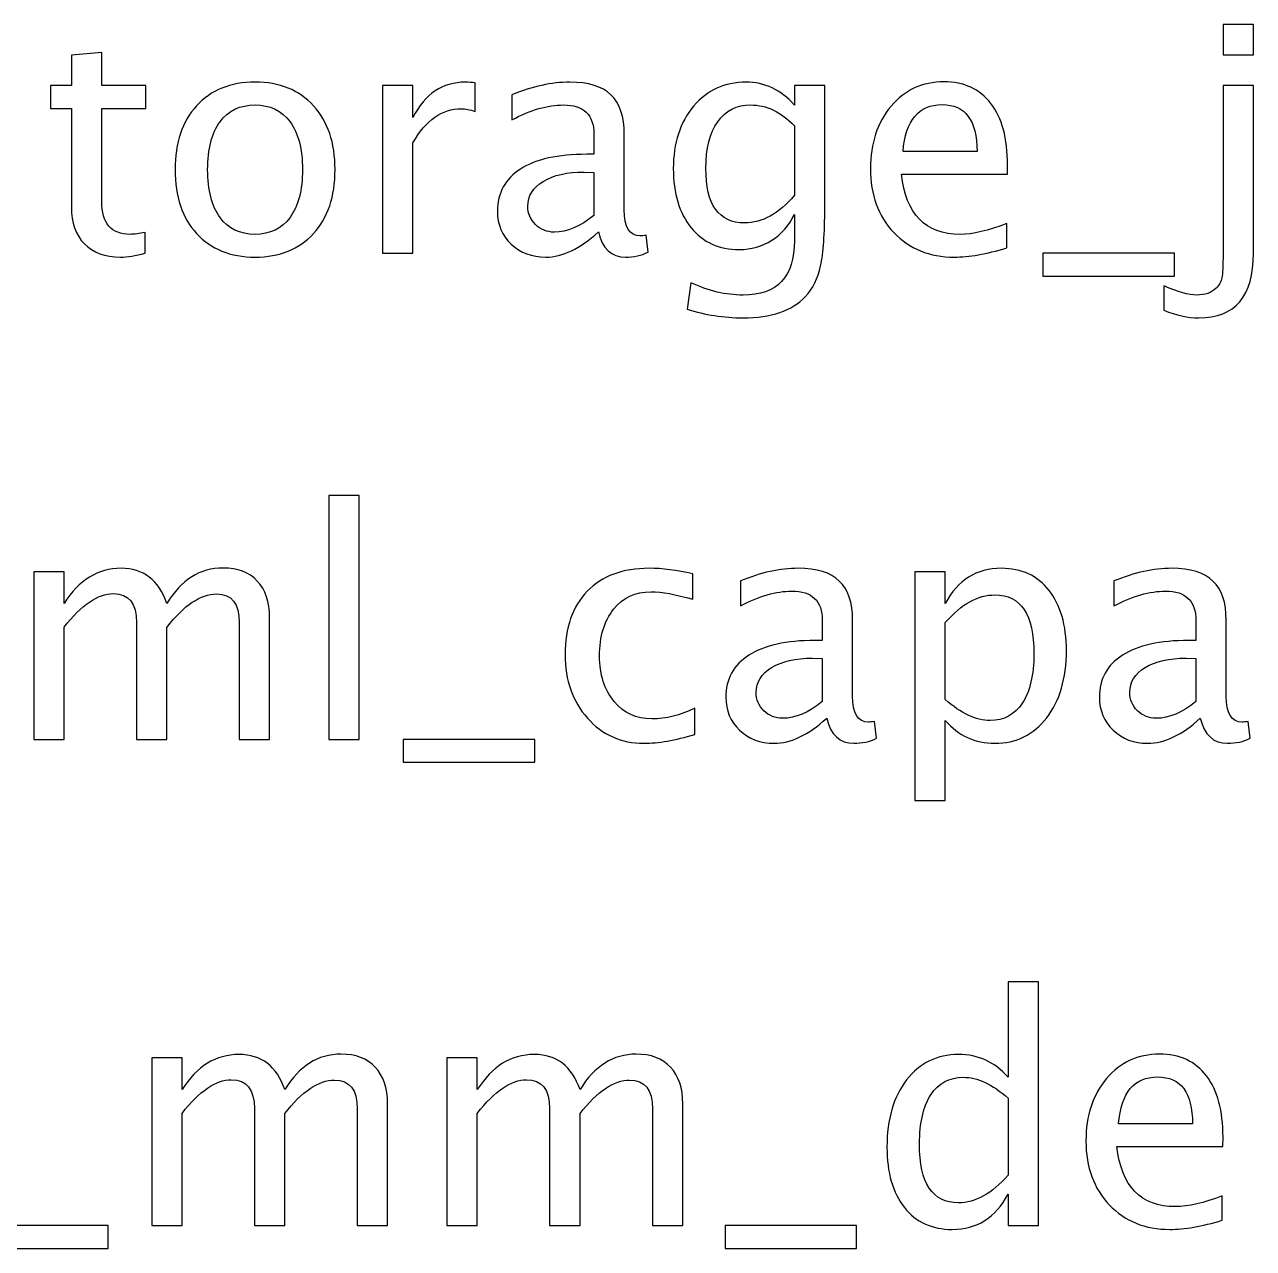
# Model space of a CAD drawing. Header units: centimetres. Extents: x -87 to 69, y -70 to 88.
# Drawn here: x -24.98 to -14.7, y 55.85 to 66.08 of the extents above; entities that cross this region are included whole.
import ezdxf

# ---------------------------------------------------------------- set-up
doc = ezdxf.new("R2010")
doc.units = ezdxf.units.CM
doc.header["$MEASUREMENT"] = 0
doc.layers.add('Layer 1', color=7, linetype='Continuous')

msp = doc.modelspace()

# ---------------------------------------------------------------- linework, layer by layer
at = {"layer": 'Layer 1'}
for points, knots in [([(-14.95396, 65.82938), (-14.95396, 65.82938), (-14.95396, 66.08338), (-14.95396, 66.08338), (-14.95396, 66.08338), (-14.95396, 66.08338), (-14.69996, 66.08338), (-14.69996, 66.08338), (-14.69996, 66.08338), (-14.69996, 66.08338), (-14.69996, 65.82938), (-14.69996, 65.82938), (-14.69996, 65.82938), (-14.69996, 65.82938), (-14.95396, 65.82938), (-14.95396, 65.82938)], [0, 0, 0, 0, 0.2, 0.2, 0.2, 0.2, 0.4, 0.4, 0.4, 0.4, 0.6, 0.6, 0.6, 0.6, 1, 1, 1, 1]), ([(-23.97447, 64.17088), (-24.05296, 64.14927), (-24.12131, 64.13869), (-24.17908, 64.13869), (-24.17908, 64.13869), (-24.30873, 64.13869), (-24.40971, 64.17573), (-24.48203, 64.24981), (-24.48203, 64.24981), (-24.55479, 64.3239), (-24.59095, 64.42664), (-24.59095, 64.5585), (-24.59095, 64.5585), (-24.59095, 64.5585), (-24.59095, 65.38223), (-24.59095, 65.38223), (-24.59095, 65.38223), (-24.59095, 65.38223), (-24.76645, 65.38223), (-24.76645, 65.38223), (-24.76645, 65.38223), (-24.76645, 65.38223), (-24.76645, 65.57273), (-24.76645, 65.57273), (-24.76645, 65.57273), (-24.76645, 65.57273), (-24.59095, 65.57273), (-24.59095, 65.57273), (-24.59095, 65.57273), (-24.59095, 65.57273), (-24.59095, 65.82629), (-24.59095, 65.82629), (-24.59095, 65.82629), (-24.59095, 65.82629), (-24.33695, 65.85054), (-24.33695, 65.85054), (-24.33695, 65.85054), (-24.33695, 65.85054), (-24.33695, 65.57273), (-24.33695, 65.57273), (-24.33695, 65.57273), (-24.33695, 65.57273), (-23.96918, 65.57273), (-23.96918, 65.57273), (-23.96918, 65.57273), (-23.96918, 65.57273), (-23.96918, 65.38223), (-23.96918, 65.38223), (-23.96918, 65.38223), (-23.96918, 65.38223), (-24.33695, 65.38223), (-24.33695, 65.38223), (-24.33695, 65.38223), (-24.33695, 65.38223), (-24.33695, 64.60436), (-24.33695, 64.60436), (-24.33695, 64.60436), (-24.33695, 64.42091), (-24.25713, 64.32919), (-24.09794, 64.32919), (-24.09794, 64.32919), (-24.06399, 64.32919), (-24.02298, 64.33492), (-23.97447, 64.34595), (-23.97447, 64.34595), (-23.97447, 64.34595), (-23.97447, 64.17088), (-23.97447, 64.17088)], [0, 0, 0, 0, 0.05555556, 0.05555556, 0.05555556, 0.05555556, 0.11111111, 0.11111111, 0.11111111, 0.11111111, 0.16666667, 0.16666667, 0.16666667, 0.16666667, 0.22222222, 0.22222222, 0.22222222, 0.22222222, 0.27777778, 0.27777778, 0.27777778, 0.27777778, 0.33333333, 0.33333333, 0.33333333, 0.33333333, 0.38888889, 0.38888889, 0.38888889, 0.38888889, 0.44444444, 0.44444444, 0.44444444, 0.44444444, 0.5, 0.5, 0.5, 0.5, 0.55555556, 0.55555556, 0.55555556, 0.55555556, 0.61111111, 0.61111111, 0.61111111, 0.61111111, 0.66666667, 0.66666667, 0.66666667, 0.66666667, 0.72222222, 0.72222222, 0.72222222, 0.72222222, 0.77777778, 0.77777778, 0.77777778, 0.77777778, 0.83333333, 0.83333333, 0.83333333, 0.83333333, 0.88888889, 0.88888889, 0.88888889, 0.88888889, 1, 1, 1, 1]), ([(-16.76414, 64.21542), (-16.9348, 64.16427), (-17.08076, 64.13869), (-17.20247, 64.13869), (-17.20247, 64.13869), (-17.41017, 64.13869), (-17.57906, 64.20748), (-17.70914, 64.34462), (-17.70914, 64.34462), (-17.83923, 64.48177), (-17.9045, 64.65948), (-17.9045, 64.8782), (-17.9045, 64.8782), (-17.9045, 65.09031), (-17.84717, 65.26449), (-17.73208, 65.40075), (-17.73208, 65.40075), (-17.61698, 65.53657), (-17.4697, 65.60448), (-17.29022, 65.60448), (-17.29022, 65.60448), (-17.12045, 65.60448), (-16.98904, 65.54407), (-16.89643, 65.42324), (-16.89643, 65.42324), (-16.80383, 65.30241), (-16.75753, 65.13132), (-16.75753, 64.90951), (-16.75753, 64.90951), (-16.75753, 64.90951), (-16.75885, 64.8319), (-16.75885, 64.8319), (-16.75885, 64.8319), (-16.75885, 64.8319), (-17.6452, 64.8319), (-17.6452, 64.8319), (-17.6452, 64.8319), (-17.60816, 64.49676), (-17.44456, 64.32919), (-17.15484, 64.32919), (-17.15484, 64.32919), (-17.04857, 64.32919), (-16.91848, 64.35918), (-16.76414, 64.41915), (-16.76414, 64.41915), (-16.76414, 64.41915), (-16.76414, 64.21542), (-16.76414, 64.21542)], [0, 0, 0, 0, 0.07692308, 0.07692308, 0.07692308, 0.07692308, 0.15384615, 0.15384615, 0.15384615, 0.15384615, 0.23076923, 0.23076923, 0.23076923, 0.23076923, 0.30769231, 0.30769231, 0.30769231, 0.30769231, 0.38461538, 0.38461538, 0.38461538, 0.38461538, 0.46153846, 0.46153846, 0.46153846, 0.46153846, 0.53846154, 0.53846154, 0.53846154, 0.53846154, 0.61538462, 0.61538462, 0.61538462, 0.61538462, 0.69230769, 0.69230769, 0.69230769, 0.69230769, 0.76923077, 0.76923077, 0.76923077, 0.76923077, 0.84615385, 0.84615385, 0.84615385, 0.84615385, 1, 1, 1, 1]), ([(-23.05372, 64.13869), (-23.25965, 64.13869), (-23.42281, 64.20439), (-23.54276, 64.3358), (-23.54276, 64.3358), (-23.66314, 64.46721), (-23.72312, 64.64581), (-23.72312, 64.87114), (-23.72312, 64.87114), (-23.72312, 65.09604), (-23.66314, 65.27419), (-23.54276, 65.40516), (-23.54276, 65.40516), (-23.42281, 65.53613), (-23.25965, 65.60183), (-23.05372, 65.60183), (-23.05372, 65.60183), (-22.84779, 65.60183), (-22.68463, 65.53613), (-22.56468, 65.40516), (-22.56468, 65.40516), (-22.4443, 65.27419), (-22.38433, 65.09604), (-22.38433, 64.87114), (-22.38433, 64.87114), (-22.38433, 64.64581), (-22.4443, 64.46721), (-22.56468, 64.3358), (-22.56468, 64.3358), (-22.68463, 64.20439), (-22.84779, 64.13869), (-23.05372, 64.13869)], [0, 0, 0, 0, 0.11111111, 0.11111111, 0.11111111, 0.11111111, 0.22222222, 0.22222222, 0.22222222, 0.22222222, 0.33333333, 0.33333333, 0.33333333, 0.33333333, 0.44444444, 0.44444444, 0.44444444, 0.44444444, 0.55555556, 0.55555556, 0.55555556, 0.55555556, 0.66666667, 0.66666667, 0.66666667, 0.66666667, 0.77777778, 0.77777778, 0.77777778, 0.77777778, 1, 1, 1, 1]), ([(-21.98657, 64.17044), (-21.98657, 64.17044), (-21.98657, 65.57273), (-21.98657, 65.57273), (-21.98657, 65.57273), (-21.98657, 65.57273), (-21.73257, 65.57273), (-21.73257, 65.57273), (-21.73257, 65.57273), (-21.73257, 65.57273), (-21.73257, 65.30771), (-21.73257, 65.30771), (-21.73257, 65.30771), (-21.63159, 65.50394), (-21.48519, 65.60183), (-21.29292, 65.60183), (-21.29292, 65.60183), (-21.2669, 65.60183), (-21.23956, 65.59963), (-21.21134, 65.59522), (-21.21134, 65.59522), (-21.21134, 65.59522), (-21.21134, 65.35754), (-21.21134, 65.35754), (-21.21134, 65.35754), (-21.25544, 65.37209), (-21.29424, 65.37958), (-21.32776, 65.37958), (-21.32776, 65.37958), (-21.48915, 65.37958), (-21.62409, 65.28433), (-21.73257, 65.09339), (-21.73257, 65.09339), (-21.73257, 65.09339), (-21.73257, 64.17044), (-21.73257, 64.17044), (-21.73257, 64.17044), (-21.73257, 64.17044), (-21.98657, 64.17044), (-21.98657, 64.17044)], [0, 0, 0, 0, 0.09090909, 0.09090909, 0.09090909, 0.09090909, 0.18181818, 0.18181818, 0.18181818, 0.18181818, 0.27272727, 0.27272727, 0.27272727, 0.27272727, 0.36363636, 0.36363636, 0.36363636, 0.36363636, 0.45454545, 0.45454545, 0.45454545, 0.45454545, 0.54545455, 0.54545455, 0.54545455, 0.54545455, 0.63636364, 0.63636364, 0.63636364, 0.63636364, 0.72727273, 0.72727273, 0.72727273, 0.72727273, 0.81818182, 0.81818182, 0.81818182, 0.81818182, 1, 1, 1, 1]), ([(-20.18123, 64.34903), (-20.3338, 64.2088), (-20.48065, 64.13869), (-20.62176, 64.13869), (-20.62176, 64.13869), (-20.73773, 64.13869), (-20.83431, 64.17485), (-20.91059, 64.24761), (-20.91059, 64.24761), (-20.98732, 64.32037), (-21.02569, 64.41209), (-21.02569, 64.52278), (-21.02569, 64.52278), (-21.02569, 64.67579), (-20.96131, 64.79353), (-20.83254, 64.87555), (-20.83254, 64.87555), (-20.70378, 64.95757), (-20.51901, 64.99858), (-20.27824, 64.99858), (-20.27824, 64.99858), (-20.27824, 64.99858), (-20.21871, 64.99858), (-20.21871, 64.99858), (-20.21871, 64.99858), (-20.21871, 64.99858), (-20.21871, 65.16748), (-20.21871, 65.16748), (-20.21871, 65.16748), (-20.21871, 65.3302), (-20.30338, 65.41133), (-20.47315, 65.41133), (-20.47315, 65.41133), (-20.60456, 65.41133), (-20.74832, 65.36988), (-20.90398, 65.28698), (-20.90398, 65.28698), (-20.90398, 65.28698), (-20.90398, 65.496), (-20.90398, 65.496), (-20.90398, 65.496), (-20.73288, 65.56656), (-20.57149, 65.60183), (-20.42023, 65.60183), (-20.42023, 65.60183), (-20.26457, 65.60183), (-20.14948, 65.56656), (-20.07584, 65.49556), (-20.07584, 65.49556), (-20.00175, 65.42456), (-19.96471, 65.3152), (-19.96471, 65.16748), (-19.96471, 65.16748), (-19.96471, 65.16748), (-19.96471, 64.5338), (-19.96471, 64.5338), (-19.96471, 64.5338), (-19.96471, 64.38872), (-19.92017, 64.31596), (-19.83066, 64.31596), (-19.83066, 64.31596), (-19.81963, 64.31596), (-19.80332, 64.31772), (-19.78171, 64.32125), (-19.78171, 64.32125), (-19.78171, 64.32125), (-19.76363, 64.18014), (-19.76363, 64.18014), (-19.76363, 64.18014), (-19.82139, 64.15236), (-19.88489, 64.13869), (-19.95457, 64.13869), (-19.95457, 64.13869), (-20.07319, 64.13869), (-20.1486, 64.2088), (-20.18123, 64.34903)], [0, 0, 0, 0, 0.05, 0.05, 0.05, 0.05, 0.1, 0.1, 0.1, 0.1, 0.15, 0.15, 0.15, 0.15, 0.2, 0.2, 0.2, 0.2, 0.25, 0.25, 0.25, 0.25, 0.3, 0.3, 0.3, 0.3, 0.35, 0.35, 0.35, 0.35, 0.4, 0.4, 0.4, 0.4, 0.45, 0.45, 0.45, 0.45, 0.5, 0.5, 0.5, 0.5, 0.55, 0.55, 0.55, 0.55, 0.6, 0.6, 0.6, 0.6, 0.65, 0.65, 0.65, 0.65, 0.7, 0.7, 0.7, 0.7, 0.75, 0.75, 0.75, 0.75, 0.8, 0.8, 0.8, 0.8, 0.85, 0.85, 0.85, 0.85, 0.9, 0.9, 0.9, 0.9, 1, 1, 1, 1]), ([(-19.43775, 63.70477), (-19.43775, 63.70477), (-19.40776, 63.92438), (-19.40776, 63.92438), (-19.40776, 63.92438), (-19.26048, 63.85559), (-19.11452, 63.82119), (-18.97032, 63.82119), (-18.97032, 63.82119), (-18.68413, 63.82119), (-18.54081, 63.97288), (-18.54081, 64.27583), (-18.54081, 64.27583), (-18.54081, 64.27583), (-18.54081, 64.49632), (-18.54081, 64.49632), (-18.54081, 64.49632), (-18.58491, 64.40327), (-18.64753, 64.33139), (-18.72911, 64.2798), (-18.72911, 64.2798), (-18.81069, 64.22821), (-18.90153, 64.20219), (-19.00163, 64.20219), (-19.00163, 64.20219), (-19.1714, 64.20219), (-19.3059, 64.26304), (-19.40512, 64.38475), (-19.40512, 64.38475), (-19.50434, 64.50646), (-19.55417, 64.67138), (-19.55417, 64.87952), (-19.55417, 64.87952), (-19.55417, 65.09251), (-19.49772, 65.26625), (-19.38483, 65.40075), (-19.38483, 65.40075), (-19.2715, 65.53481), (-19.12554, 65.60183), (-18.94607, 65.60183), (-18.94607, 65.60183), (-18.78908, 65.60183), (-18.6537, 65.53833), (-18.54081, 65.41089), (-18.54081, 65.41089), (-18.54081, 65.41089), (-18.54081, 65.57273), (-18.54081, 65.57273), (-18.54081, 65.57273), (-18.54081, 65.57273), (-18.28681, 65.57273), (-18.28681, 65.57273), (-18.28681, 65.57273), (-18.28681, 65.57273), (-18.28681, 64.5532), (-18.28681, 64.5532), (-18.28681, 64.5532), (-18.28681, 64.33404), (-18.29828, 64.17176), (-18.32121, 64.06637), (-18.32121, 64.06637), (-18.3437, 63.96098), (-18.38691, 63.87455), (-18.44953, 63.80752), (-18.44953, 63.80752), (-18.56066, 63.68978), (-18.7344, 63.63069), (-18.97032, 63.63069), (-18.97032, 63.63069), (-19.13216, 63.63069), (-19.28782, 63.65539), (-19.43775, 63.70477)], [0, 0, 0, 0, 0.05263158, 0.05263158, 0.05263158, 0.05263158, 0.10526316, 0.10526316, 0.10526316, 0.10526316, 0.15789474, 0.15789474, 0.15789474, 0.15789474, 0.21052632, 0.21052632, 0.21052632, 0.21052632, 0.26315789, 0.26315789, 0.26315789, 0.26315789, 0.31578947, 0.31578947, 0.31578947, 0.31578947, 0.36842105, 0.36842105, 0.36842105, 0.36842105, 0.42105263, 0.42105263, 0.42105263, 0.42105263, 0.47368421, 0.47368421, 0.47368421, 0.47368421, 0.52631579, 0.52631579, 0.52631579, 0.52631579, 0.57894737, 0.57894737, 0.57894737, 0.57894737, 0.63157895, 0.63157895, 0.63157895, 0.63157895, 0.68421053, 0.68421053, 0.68421053, 0.68421053, 0.73684211, 0.73684211, 0.73684211, 0.73684211, 0.78947368, 0.78947368, 0.78947368, 0.78947368, 0.84210526, 0.84210526, 0.84210526, 0.84210526, 0.89473684, 0.89473684, 0.89473684, 0.89473684, 1, 1, 1, 1]), ([(-15.44873, 63.69419), (-15.44873, 63.69419), (-15.44873, 63.89792), (-15.44873, 63.89792), (-15.44873, 63.89792), (-15.32966, 63.84677), (-15.23882, 63.82119), (-15.17665, 63.82119), (-15.17665, 63.82119), (-15.10609, 63.82119), (-15.05097, 63.84015), (-15.01217, 63.87808), (-15.01217, 63.87808), (-14.98615, 63.90365), (-14.97027, 63.9332), (-14.96366, 63.96583), (-14.96366, 63.96583), (-14.95704, 63.99846), (-14.95396, 64.06681), (-14.95396, 64.17088), (-14.95396, 64.17088), (-14.95396, 64.17088), (-14.95396, 65.57273), (-14.95396, 65.57273), (-14.95396, 65.57273), (-14.95396, 65.57273), (-14.69996, 65.57273), (-14.69996, 65.57273), (-14.69996, 65.57273), (-14.69996, 65.57273), (-14.69996, 64.17132), (-14.69996, 64.17132), (-14.69996, 64.17132), (-14.69996, 63.81105), (-14.85209, 63.63069), (-15.1568, 63.63069), (-15.1568, 63.63069), (-15.2472, 63.63069), (-15.34466, 63.65186), (-15.44873, 63.69419)], [0, 0, 0, 0, 0.09090909, 0.09090909, 0.09090909, 0.09090909, 0.18181818, 0.18181818, 0.18181818, 0.18181818, 0.27272727, 0.27272727, 0.27272727, 0.27272727, 0.36363636, 0.36363636, 0.36363636, 0.36363636, 0.45454545, 0.45454545, 0.45454545, 0.45454545, 0.54545455, 0.54545455, 0.54545455, 0.54545455, 0.63636364, 0.63636364, 0.63636364, 0.63636364, 0.72727273, 0.72727273, 0.72727273, 0.72727273, 0.81818182, 0.81818182, 0.81818182, 0.81818182, 1, 1, 1, 1]), ([(-23.05416, 64.32919), (-22.92848, 64.32919), (-22.83059, 64.37637), (-22.76092, 64.47118), (-22.76092, 64.47118), (-22.69168, 64.56555), (-22.65685, 64.69917), (-22.65685, 64.87114), (-22.65685, 64.87114), (-22.65685, 65.04268), (-22.69168, 65.17586), (-22.76092, 65.27022), (-22.76092, 65.27022), (-22.83059, 65.36415), (-22.92848, 65.41133), (-23.05416, 65.41133), (-23.05416, 65.41133), (-23.18028, 65.41133), (-23.27817, 65.36415), (-23.34697, 65.27022), (-23.34697, 65.27022), (-23.4162, 65.17586), (-23.45059, 65.04268), (-23.45059, 64.87114), (-23.45059, 64.87114), (-23.45059, 64.69917), (-23.4162, 64.56555), (-23.34697, 64.47118), (-23.34697, 64.47118), (-23.27817, 64.37637), (-23.18028, 64.32919), (-23.05416, 64.32919)], [0, 0, 0, 0, 0.11111111, 0.11111111, 0.11111111, 0.11111111, 0.22222222, 0.22222222, 0.22222222, 0.22222222, 0.33333333, 0.33333333, 0.33333333, 0.33333333, 0.44444444, 0.44444444, 0.44444444, 0.44444444, 0.55555556, 0.55555556, 0.55555556, 0.55555556, 0.66666667, 0.66666667, 0.66666667, 0.66666667, 0.77777778, 0.77777778, 0.77777778, 0.77777778, 1, 1, 1, 1]), ([(-18.54081, 64.65551), (-18.54081, 64.65551), (-18.54081, 65.23715), (-18.54081, 65.23715), (-18.54081, 65.23715), (-18.65282, 65.35313), (-18.77497, 65.41133), (-18.90682, 65.41133), (-18.90682, 65.41133), (-19.02412, 65.41133), (-19.11584, 65.36459), (-19.18199, 65.27066), (-19.18199, 65.27066), (-19.24857, 65.17718), (-19.28164, 65.04709), (-19.28164, 64.88129), (-19.28164, 64.88129), (-19.28164, 64.57657), (-19.17361, 64.42444), (-18.95709, 64.42444), (-18.95709, 64.42444), (-18.80981, 64.42444), (-18.6709, 64.50161), (-18.54081, 64.65551)], [0, 0, 0, 0, 0.14285714, 0.14285714, 0.14285714, 0.14285714, 0.28571429, 0.28571429, 0.28571429, 0.28571429, 0.42857143, 0.42857143, 0.42857143, 0.42857143, 0.57142857, 0.57142857, 0.57142857, 0.57142857, 0.71428571, 0.71428571, 0.71428571, 0.71428571, 1, 1, 1, 1]), ([(-17.63197, 65.0224), (-17.63197, 65.0224), (-17.01285, 65.0224), (-17.01285, 65.0224), (-17.01285, 65.0224), (-17.01285, 65.28345), (-17.11031, 65.41398), (-17.30477, 65.41398), (-17.30477, 65.41398), (-17.50057, 65.41398), (-17.60949, 65.28345), (-17.63197, 65.0224)], [0, 0, 0, 0, 0.25, 0.25, 0.25, 0.25, 0.5, 0.5, 0.5, 0.5, 1, 1, 1, 1]), ([(-20.21871, 64.4875), (-20.21871, 64.4875), (-20.21871, 64.84777), (-20.21871, 64.84777), (-20.21871, 64.84777), (-20.21871, 64.84777), (-20.30029, 64.85042), (-20.30029, 64.85042), (-20.30029, 64.85042), (-20.4414, 64.85042), (-20.55517, 64.8244), (-20.64204, 64.77237), (-20.64204, 64.77237), (-20.72847, 64.71989), (-20.77169, 64.65066), (-20.77169, 64.56423), (-20.77169, 64.56423), (-20.77169, 64.50381), (-20.75008, 64.45266), (-20.70731, 64.41077), (-20.70731, 64.41077), (-20.66409, 64.36888), (-20.61162, 64.34771), (-20.54944, 64.34771), (-20.54944, 64.34771), (-20.44361, 64.34771), (-20.33336, 64.39445), (-20.21871, 64.4875)], [0, 0, 0, 0, 0.125, 0.125, 0.125, 0.125, 0.25, 0.25, 0.25, 0.25, 0.375, 0.375, 0.375, 0.375, 0.5, 0.5, 0.5, 0.5, 0.625, 0.625, 0.625, 0.625, 0.75, 0.75, 0.75, 0.75, 1, 1, 1, 1]), ([(-16.46208, 63.97994), (-16.46208, 63.97994), (-16.46208, 64.17044), (-16.46208, 64.17044), (-16.46208, 64.17044), (-16.46208, 64.17044), (-15.36141, 64.17044), (-15.36141, 64.17044), (-15.36141, 64.17044), (-15.36141, 64.17044), (-15.36141, 63.97994), (-15.36141, 63.97994), (-15.36141, 63.97994), (-15.36141, 63.97994), (-16.46208, 63.97994), (-16.46208, 63.97994)], [0, 0, 0, 0, 0.2, 0.2, 0.2, 0.2, 0.4, 0.4, 0.4, 0.4, 0.6, 0.6, 0.6, 0.6, 1, 1, 1, 1]), ([(-22.4357, 60.10468), (-22.4357, 60.10468), (-22.4357, 62.14461), (-22.4357, 62.14461), (-22.4357, 62.14461), (-22.4357, 62.14461), (-22.1817, 62.14461), (-22.1817, 62.14461), (-22.1817, 62.14461), (-22.1817, 62.14461), (-22.1817, 60.10468), (-22.1817, 60.10468), (-22.1817, 60.10468), (-22.1817, 60.10468), (-22.4357, 60.10468), (-22.4357, 60.10468)], [0, 0, 0, 0, 0.2, 0.2, 0.2, 0.2, 0.4, 0.4, 0.4, 0.4, 0.6, 0.6, 0.6, 0.6, 1, 1, 1, 1]), ([(-24.90602, 60.10468), (-24.90602, 60.10468), (-24.90602, 61.50697), (-24.90602, 61.50697), (-24.90602, 61.50697), (-24.90602, 61.50697), (-24.65202, 61.50697), (-24.65202, 61.50697), (-24.65202, 61.50697), (-24.65202, 61.50697), (-24.65202, 61.24195), (-24.65202, 61.24195), (-24.65202, 61.24195), (-24.52811, 61.43818), (-24.36936, 61.53607), (-24.17489, 61.53607), (-24.17489, 61.53607), (-23.98748, 61.53607), (-23.86004, 61.43818), (-23.79213, 61.24195), (-23.79213, 61.24195), (-23.67174, 61.43994), (-23.51475, 61.53872), (-23.32205, 61.53872), (-23.32205, 61.53872), (-23.19902, 61.53872), (-23.10333, 61.50256), (-23.03498, 61.4298), (-23.03498, 61.4298), (-22.96663, 61.35704), (-22.93223, 61.25518), (-22.93223, 61.12421), (-22.93223, 61.12421), (-22.93223, 61.12421), (-22.93223, 60.10468), (-22.93223, 60.10468), (-22.93223, 60.10468), (-22.93223, 60.10468), (-23.18623, 60.10468), (-23.18623, 60.10468), (-23.18623, 60.10468), (-23.18623, 60.10468), (-23.18623, 61.08231), (-23.18623, 61.08231), (-23.18623, 61.08231), (-23.18623, 61.24195), (-23.24973, 61.32176), (-23.37673, 61.32176), (-23.37673, 61.32176), (-23.50858, 61.32176), (-23.64705, 61.22872), (-23.79213, 61.04219), (-23.79213, 61.04219), (-23.79213, 61.04219), (-23.79213, 60.10468), (-23.79213, 60.10468), (-23.79213, 60.10468), (-23.79213, 60.10468), (-24.04613, 60.10468), (-24.04613, 60.10468), (-24.04613, 60.10468), (-24.04613, 60.10468), (-24.04613, 61.0832), (-24.04613, 61.0832), (-24.04613, 61.0832), (-24.04613, 61.24415), (-24.11051, 61.32441), (-24.23971, 61.32441), (-24.23971, 61.32441), (-24.36803, 61.32441), (-24.50562, 61.23092), (-24.65202, 61.04351), (-24.65202, 61.04351), (-24.65202, 61.04351), (-24.65202, 60.10468), (-24.65202, 60.10468), (-24.65202, 60.10468), (-24.65202, 60.10468), (-24.90602, 60.10468), (-24.90602, 60.10468)], [0, 0, 0, 0, 0.04761905, 0.04761905, 0.04761905, 0.04761905, 0.0952381, 0.0952381, 0.0952381, 0.0952381, 0.14285714, 0.14285714, 0.14285714, 0.14285714, 0.19047619, 0.19047619, 0.19047619, 0.19047619, 0.23809524, 0.23809524, 0.23809524, 0.23809524, 0.28571429, 0.28571429, 0.28571429, 0.28571429, 0.33333333, 0.33333333, 0.33333333, 0.33333333, 0.38095238, 0.38095238, 0.38095238, 0.38095238, 0.42857143, 0.42857143, 0.42857143, 0.42857143, 0.47619048, 0.47619048, 0.47619048, 0.47619048, 0.52380952, 0.52380952, 0.52380952, 0.52380952, 0.57142857, 0.57142857, 0.57142857, 0.57142857, 0.61904762, 0.61904762, 0.61904762, 0.61904762, 0.66666667, 0.66666667, 0.66666667, 0.66666667, 0.71428571, 0.71428571, 0.71428571, 0.71428571, 0.76190476, 0.76190476, 0.76190476, 0.76190476, 0.80952381, 0.80952381, 0.80952381, 0.80952381, 0.85714286, 0.85714286, 0.85714286, 0.85714286, 0.9047619, 0.9047619, 0.9047619, 0.9047619, 1, 1, 1, 1]), ([(-19.37448, 60.14701), (-19.53897, 60.09762), (-19.68096, 60.07293), (-19.80046, 60.07293), (-19.80046, 60.07293), (-19.99008, 60.07293), (-20.14707, 60.14304), (-20.27186, 60.28283), (-20.27186, 60.28283), (-20.39666, 60.42306), (-20.45928, 60.59989), (-20.45928, 60.81288), (-20.45928, 60.81288), (-20.45928, 61.04042), (-20.39754, 61.21813), (-20.27407, 61.34513), (-20.27407, 61.34513), (-20.1506, 61.47257), (-19.97818, 61.53607), (-19.75681, 61.53607), (-19.75681, 61.53607), (-19.64789, 61.53607), (-19.5253, 61.52108), (-19.39036, 61.49109), (-19.39036, 61.49109), (-19.39036, 61.49109), (-19.39036, 61.27678), (-19.39036, 61.27678), (-19.39036, 61.27678), (-19.53368, 61.31912), (-19.65053, 61.34028), (-19.74049, 61.34028), (-19.74049, 61.34028), (-19.87102, 61.34028), (-19.97553, 61.29133), (-20.05358, 61.19388), (-20.05358, 61.19388), (-20.13163, 61.09643), (-20.17088, 60.96634), (-20.17088, 60.80406), (-20.17088, 60.80406), (-20.17088, 60.64663), (-20.13031, 60.51963), (-20.04961, 60.42218), (-20.04961, 60.42218), (-19.96891, 60.32517), (-19.86352, 60.27666), (-19.73255, 60.27666), (-19.73255, 60.27666), (-19.61658, 60.27666), (-19.49752, 60.30665), (-19.37448, 60.36662), (-19.37448, 60.36662), (-19.37448, 60.36662), (-19.37448, 60.14701), (-19.37448, 60.14701)], [0, 0, 0, 0, 0.06666667, 0.06666667, 0.06666667, 0.06666667, 0.13333333, 0.13333333, 0.13333333, 0.13333333, 0.2, 0.2, 0.2, 0.2, 0.26666667, 0.26666667, 0.26666667, 0.26666667, 0.33333333, 0.33333333, 0.33333333, 0.33333333, 0.4, 0.4, 0.4, 0.4, 0.46666667, 0.46666667, 0.46666667, 0.46666667, 0.53333333, 0.53333333, 0.53333333, 0.53333333, 0.6, 0.6, 0.6, 0.6, 0.66666667, 0.66666667, 0.66666667, 0.66666667, 0.73333333, 0.73333333, 0.73333333, 0.73333333, 0.8, 0.8, 0.8, 0.8, 0.86666667, 0.86666667, 0.86666667, 0.86666667, 1, 1, 1, 1]), ([(-18.27029, 60.28327), (-18.42286, 60.14304), (-18.56971, 60.07293), (-18.71082, 60.07293), (-18.71082, 60.07293), (-18.82679, 60.07293), (-18.92337, 60.10909), (-18.99965, 60.18185), (-18.99965, 60.18185), (-19.07638, 60.25461), (-19.11475, 60.34633), (-19.11475, 60.45702), (-19.11475, 60.45702), (-19.11475, 60.61003), (-19.05037, 60.72777), (-18.9216, 60.80979), (-18.9216, 60.80979), (-18.79284, 60.89181), (-18.60807, 60.93282), (-18.3673, 60.93282), (-18.3673, 60.93282), (-18.3673, 60.93282), (-18.30777, 60.93282), (-18.30777, 60.93282), (-18.30777, 60.93282), (-18.30777, 60.93282), (-18.30777, 61.10172), (-18.30777, 61.10172), (-18.30777, 61.10172), (-18.30777, 61.26444), (-18.39244, 61.34557), (-18.56221, 61.34557), (-18.56221, 61.34557), (-18.69362, 61.34557), (-18.83738, 61.30412), (-18.99304, 61.22122), (-18.99304, 61.22122), (-18.99304, 61.22122), (-18.99304, 61.43024), (-18.99304, 61.43024), (-18.99304, 61.43024), (-18.82194, 61.5008), (-18.66055, 61.53607), (-18.50929, 61.53607), (-18.50929, 61.53607), (-18.35363, 61.53607), (-18.23854, 61.5008), (-18.1649, 61.4298), (-18.1649, 61.4298), (-18.09081, 61.3588), (-18.05377, 61.24944), (-18.05377, 61.10172), (-18.05377, 61.10172), (-18.05377, 61.10172), (-18.05377, 60.46804), (-18.05377, 60.46804), (-18.05377, 60.46804), (-18.05377, 60.32296), (-18.00923, 60.2502), (-17.91972, 60.2502), (-17.91972, 60.2502), (-17.90869, 60.2502), (-17.89238, 60.25196), (-17.87077, 60.25549), (-17.87077, 60.25549), (-17.87077, 60.25549), (-17.85269, 60.11438), (-17.85269, 60.11438), (-17.85269, 60.11438), (-17.91045, 60.0866), (-17.97395, 60.07293), (-18.04363, 60.07293), (-18.04363, 60.07293), (-18.16225, 60.07293), (-18.23766, 60.14304), (-18.27029, 60.28327)], [0, 0, 0, 0, 0.05, 0.05, 0.05, 0.05, 0.1, 0.1, 0.1, 0.1, 0.15, 0.15, 0.15, 0.15, 0.2, 0.2, 0.2, 0.2, 0.25, 0.25, 0.25, 0.25, 0.3, 0.3, 0.3, 0.3, 0.35, 0.35, 0.35, 0.35, 0.4, 0.4, 0.4, 0.4, 0.45, 0.45, 0.45, 0.45, 0.5, 0.5, 0.5, 0.5, 0.55, 0.55, 0.55, 0.55, 0.6, 0.6, 0.6, 0.6, 0.65, 0.65, 0.65, 0.65, 0.7, 0.7, 0.7, 0.7, 0.75, 0.75, 0.75, 0.75, 0.8, 0.8, 0.8, 0.8, 0.85, 0.85, 0.85, 0.85, 0.9, 0.9, 0.9, 0.9, 1, 1, 1, 1]), ([(-17.5321, 59.59403), (-17.5321, 59.59403), (-17.5321, 61.50697), (-17.5321, 61.50697), (-17.5321, 61.50697), (-17.5321, 61.50697), (-17.2781, 61.50697), (-17.2781, 61.50697), (-17.2781, 61.50697), (-17.2781, 61.50697), (-17.2781, 61.24195), (-17.2781, 61.24195), (-17.2781, 61.24195), (-17.17403, 61.43818), (-17.01749, 61.53607), (-16.80891, 61.53607), (-16.80891, 61.53607), (-16.64001, 61.53607), (-16.50728, 61.47478), (-16.41027, 61.35175), (-16.41027, 61.35175), (-16.31325, 61.22872), (-16.26475, 61.06071), (-16.26475, 60.84772), (-16.26475, 60.84772), (-16.26475, 60.61577), (-16.31987, 60.42835), (-16.42967, 60.28636), (-16.42967, 60.28636), (-16.53947, 60.14393), (-16.68411, 60.07293), (-16.86315, 60.07293), (-16.86315, 60.07293), (-17.02939, 60.07293), (-17.16786, 60.13643), (-17.2781, 60.26387), (-17.2781, 60.26387), (-17.2781, 60.26387), (-17.2781, 59.59403), (-17.2781, 59.59403), (-17.2781, 59.59403), (-17.2781, 59.59403), (-17.5321, 59.59403), (-17.5321, 59.59403)], [0, 0, 0, 0, 0.08333333, 0.08333333, 0.08333333, 0.08333333, 0.16666667, 0.16666667, 0.16666667, 0.16666667, 0.25, 0.25, 0.25, 0.25, 0.33333333, 0.33333333, 0.33333333, 0.33333333, 0.41666667, 0.41666667, 0.41666667, 0.41666667, 0.5, 0.5, 0.5, 0.5, 0.58333333, 0.58333333, 0.58333333, 0.58333333, 0.66666667, 0.66666667, 0.66666667, 0.66666667, 0.75, 0.75, 0.75, 0.75, 0.83333333, 0.83333333, 0.83333333, 0.83333333, 1, 1, 1, 1]), ([(-15.14424, 60.28327), (-15.29681, 60.14304), (-15.44366, 60.07293), (-15.58477, 60.07293), (-15.58477, 60.07293), (-15.70074, 60.07293), (-15.79732, 60.10909), (-15.8736, 60.18185), (-15.8736, 60.18185), (-15.95033, 60.25461), (-15.9887, 60.34633), (-15.9887, 60.45702), (-15.9887, 60.45702), (-15.9887, 60.61003), (-15.92432, 60.72777), (-15.79555, 60.80979), (-15.79555, 60.80979), (-15.66679, 60.89181), (-15.48202, 60.93282), (-15.24125, 60.93282), (-15.24125, 60.93282), (-15.24125, 60.93282), (-15.18172, 60.93282), (-15.18172, 60.93282), (-15.18172, 60.93282), (-15.18172, 60.93282), (-15.18172, 61.10172), (-15.18172, 61.10172), (-15.18172, 61.10172), (-15.18172, 61.26444), (-15.26639, 61.34557), (-15.43616, 61.34557), (-15.43616, 61.34557), (-15.56757, 61.34557), (-15.71133, 61.30412), (-15.86699, 61.22122), (-15.86699, 61.22122), (-15.86699, 61.22122), (-15.86699, 61.43024), (-15.86699, 61.43024), (-15.86699, 61.43024), (-15.69589, 61.5008), (-15.5345, 61.53607), (-15.38324, 61.53607), (-15.38324, 61.53607), (-15.22758, 61.53607), (-15.11249, 61.5008), (-15.03885, 61.4298), (-15.03885, 61.4298), (-14.96476, 61.3588), (-14.92772, 61.24944), (-14.92772, 61.10172), (-14.92772, 61.10172), (-14.92772, 61.10172), (-14.92772, 60.46804), (-14.92772, 60.46804), (-14.92772, 60.46804), (-14.92772, 60.32296), (-14.88318, 60.2502), (-14.79367, 60.2502), (-14.79367, 60.2502), (-14.78264, 60.2502), (-14.76633, 60.25196), (-14.74472, 60.25549), (-14.74472, 60.25549), (-14.74472, 60.25549), (-14.72664, 60.11438), (-14.72664, 60.11438), (-14.72664, 60.11438), (-14.7844, 60.0866), (-14.8479, 60.07293), (-14.91758, 60.07293), (-14.91758, 60.07293), (-15.0362, 60.07293), (-15.11161, 60.14304), (-15.14424, 60.28327)], [0, 0, 0, 0, 0.05, 0.05, 0.05, 0.05, 0.1, 0.1, 0.1, 0.1, 0.15, 0.15, 0.15, 0.15, 0.2, 0.2, 0.2, 0.2, 0.25, 0.25, 0.25, 0.25, 0.3, 0.3, 0.3, 0.3, 0.35, 0.35, 0.35, 0.35, 0.4, 0.4, 0.4, 0.4, 0.45, 0.45, 0.45, 0.45, 0.5, 0.5, 0.5, 0.5, 0.55, 0.55, 0.55, 0.55, 0.6, 0.6, 0.6, 0.6, 0.65, 0.65, 0.65, 0.65, 0.7, 0.7, 0.7, 0.7, 0.75, 0.75, 0.75, 0.75, 0.8, 0.8, 0.8, 0.8, 0.85, 0.85, 0.85, 0.85, 0.9, 0.9, 0.9, 0.9, 1, 1, 1, 1]), ([(-17.2781, 60.43894), (-17.14713, 60.32208), (-17.02234, 60.26343), (-16.90372, 60.26343), (-16.90372, 60.26343), (-16.78686, 60.26343), (-16.69646, 60.31238), (-16.63296, 60.40983), (-16.63296, 60.40983), (-16.56902, 60.50729), (-16.53727, 60.64443), (-16.53727, 60.8217), (-16.53727, 60.8217), (-16.53727, 61.14978), (-16.64575, 61.31382), (-16.86271, 61.31382), (-16.86271, 61.31382), (-17.0047, 61.31382), (-17.14316, 61.2371), (-17.2781, 61.0832), (-17.2781, 61.0832), (-17.2781, 61.0832), (-17.2781, 60.43894), (-17.2781, 60.43894)], [0, 0, 0, 0, 0.14285714, 0.14285714, 0.14285714, 0.14285714, 0.28571429, 0.28571429, 0.28571429, 0.28571429, 0.42857143, 0.42857143, 0.42857143, 0.42857143, 0.57142857, 0.57142857, 0.57142857, 0.57142857, 0.71428571, 0.71428571, 0.71428571, 0.71428571, 1, 1, 1, 1]), ([(-18.30777, 60.42174), (-18.30777, 60.42174), (-18.30777, 60.78201), (-18.30777, 60.78201), (-18.30777, 60.78201), (-18.30777, 60.78201), (-18.38935, 60.78466), (-18.38935, 60.78466), (-18.38935, 60.78466), (-18.53046, 60.78466), (-18.64423, 60.75864), (-18.7311, 60.70661), (-18.7311, 60.70661), (-18.81753, 60.65413), (-18.86075, 60.5849), (-18.86075, 60.49847), (-18.86075, 60.49847), (-18.86075, 60.43805), (-18.83914, 60.3869), (-18.79637, 60.34501), (-18.79637, 60.34501), (-18.75315, 60.30312), (-18.70068, 60.28195), (-18.6385, 60.28195), (-18.6385, 60.28195), (-18.53267, 60.28195), (-18.42242, 60.32869), (-18.30777, 60.42174)], [0, 0, 0, 0, 0.125, 0.125, 0.125, 0.125, 0.25, 0.25, 0.25, 0.25, 0.375, 0.375, 0.375, 0.375, 0.5, 0.5, 0.5, 0.5, 0.625, 0.625, 0.625, 0.625, 0.75, 0.75, 0.75, 0.75, 1, 1, 1, 1]), ([(-15.18172, 60.42174), (-15.18172, 60.42174), (-15.18172, 60.78201), (-15.18172, 60.78201), (-15.18172, 60.78201), (-15.18172, 60.78201), (-15.2633, 60.78466), (-15.2633, 60.78466), (-15.2633, 60.78466), (-15.40441, 60.78466), (-15.51818, 60.75864), (-15.60505, 60.70661), (-15.60505, 60.70661), (-15.69148, 60.65413), (-15.7347, 60.5849), (-15.7347, 60.49847), (-15.7347, 60.49847), (-15.7347, 60.43805), (-15.71309, 60.3869), (-15.67032, 60.34501), (-15.67032, 60.34501), (-15.6271, 60.30312), (-15.57463, 60.28195), (-15.51245, 60.28195), (-15.51245, 60.28195), (-15.40662, 60.28195), (-15.29637, 60.32869), (-15.18172, 60.42174)], [0, 0, 0, 0, 0.125, 0.125, 0.125, 0.125, 0.25, 0.25, 0.25, 0.25, 0.375, 0.375, 0.375, 0.375, 0.5, 0.5, 0.5, 0.5, 0.625, 0.625, 0.625, 0.625, 0.75, 0.75, 0.75, 0.75, 1, 1, 1, 1]), ([(-21.81394, 59.91418), (-21.81394, 59.91418), (-21.81394, 60.10468), (-21.81394, 60.10468), (-21.81394, 60.10468), (-21.81394, 60.10468), (-20.71327, 60.10468), (-20.71327, 60.10468), (-20.71327, 60.10468), (-20.71327, 60.10468), (-20.71327, 59.91418), (-20.71327, 59.91418), (-20.71327, 59.91418), (-20.71327, 59.91418), (-21.81394, 59.91418), (-21.81394, 59.91418)], [0, 0, 0, 0, 0.2, 0.2, 0.2, 0.2, 0.4, 0.4, 0.4, 0.4, 0.6, 0.6, 0.6, 0.6, 1, 1, 1, 1]), ([(-16.75314, 56.03892), (-16.75314, 56.03892), (-16.75314, 56.30218), (-16.75314, 56.30218), (-16.75314, 56.30218), (-16.85677, 56.10551), (-17.01287, 56.00717), (-17.22145, 56.00717), (-17.22145, 56.00717), (-17.39079, 56.00717), (-17.52396, 56.06847), (-17.62097, 56.1915), (-17.62097, 56.1915), (-17.71799, 56.31453), (-17.7665, 56.48254), (-17.7665, 56.69553), (-17.7665, 56.69553), (-17.7665, 56.92836), (-17.71137, 57.11577), (-17.60157, 57.25777), (-17.60157, 57.25777), (-17.49133, 57.39932), (-17.34669, 57.47031), (-17.16721, 57.47031), (-17.16721, 57.47031), (-17.00097, 57.47031), (-16.8625, 57.40681), (-16.75314, 57.27937), (-16.75314, 57.27937), (-16.75314, 57.27937), (-16.75314, 58.07885), (-16.75314, 58.07885), (-16.75314, 58.07885), (-16.75314, 58.07885), (-16.49914, 58.07885), (-16.49914, 58.07885), (-16.49914, 58.07885), (-16.49914, 58.07885), (-16.49914, 56.03892), (-16.49914, 56.03892), (-16.49914, 56.03892), (-16.49914, 56.03892), (-16.75314, 56.03892), (-16.75314, 56.03892)], [0, 0, 0, 0, 0.08333333, 0.08333333, 0.08333333, 0.08333333, 0.16666667, 0.16666667, 0.16666667, 0.16666667, 0.25, 0.25, 0.25, 0.25, 0.33333333, 0.33333333, 0.33333333, 0.33333333, 0.41666667, 0.41666667, 0.41666667, 0.41666667, 0.5, 0.5, 0.5, 0.5, 0.58333333, 0.58333333, 0.58333333, 0.58333333, 0.66666667, 0.66666667, 0.66666667, 0.66666667, 0.75, 0.75, 0.75, 0.75, 0.83333333, 0.83333333, 0.83333333, 0.83333333, 1, 1, 1, 1]), ([(-23.91892, 56.03892), (-23.91892, 56.03892), (-23.91892, 57.44121), (-23.91892, 57.44121), (-23.91892, 57.44121), (-23.91892, 57.44121), (-23.66492, 57.44121), (-23.66492, 57.44121), (-23.66492, 57.44121), (-23.66492, 57.44121), (-23.66492, 57.17619), (-23.66492, 57.17619), (-23.66492, 57.17619), (-23.54101, 57.37242), (-23.38226, 57.47031), (-23.18779, 57.47031), (-23.18779, 57.47031), (-23.00038, 57.47031), (-22.87294, 57.37242), (-22.80503, 57.17619), (-22.80503, 57.17619), (-22.68464, 57.37418), (-22.52765, 57.47296), (-22.33495, 57.47296), (-22.33495, 57.47296), (-22.21192, 57.47296), (-22.11623, 57.4368), (-22.04788, 57.36404), (-22.04788, 57.36404), (-21.97953, 57.29128), (-21.94513, 57.18942), (-21.94513, 57.05845), (-21.94513, 57.05845), (-21.94513, 57.05845), (-21.94513, 56.03892), (-21.94513, 56.03892), (-21.94513, 56.03892), (-21.94513, 56.03892), (-22.19913, 56.03892), (-22.19913, 56.03892), (-22.19913, 56.03892), (-22.19913, 56.03892), (-22.19913, 57.01655), (-22.19913, 57.01655), (-22.19913, 57.01655), (-22.19913, 57.17619), (-22.26263, 57.256), (-22.38963, 57.256), (-22.38963, 57.256), (-22.52148, 57.256), (-22.65995, 57.16296), (-22.80503, 56.97643), (-22.80503, 56.97643), (-22.80503, 56.97643), (-22.80503, 56.03892), (-22.80503, 56.03892), (-22.80503, 56.03892), (-22.80503, 56.03892), (-23.05903, 56.03892), (-23.05903, 56.03892), (-23.05903, 56.03892), (-23.05903, 56.03892), (-23.05903, 57.01744), (-23.05903, 57.01744), (-23.05903, 57.01744), (-23.05903, 57.17839), (-23.12341, 57.25865), (-23.25261, 57.25865), (-23.25261, 57.25865), (-23.38093, 57.25865), (-23.51852, 57.16516), (-23.66492, 56.97775), (-23.66492, 56.97775), (-23.66492, 56.97775), (-23.66492, 56.03892), (-23.66492, 56.03892), (-23.66492, 56.03892), (-23.66492, 56.03892), (-23.91892, 56.03892), (-23.91892, 56.03892)], [0, 0, 0, 0, 0.04761905, 0.04761905, 0.04761905, 0.04761905, 0.0952381, 0.0952381, 0.0952381, 0.0952381, 0.14285714, 0.14285714, 0.14285714, 0.14285714, 0.19047619, 0.19047619, 0.19047619, 0.19047619, 0.23809524, 0.23809524, 0.23809524, 0.23809524, 0.28571429, 0.28571429, 0.28571429, 0.28571429, 0.33333333, 0.33333333, 0.33333333, 0.33333333, 0.38095238, 0.38095238, 0.38095238, 0.38095238, 0.42857143, 0.42857143, 0.42857143, 0.42857143, 0.47619048, 0.47619048, 0.47619048, 0.47619048, 0.52380952, 0.52380952, 0.52380952, 0.52380952, 0.57142857, 0.57142857, 0.57142857, 0.57142857, 0.61904762, 0.61904762, 0.61904762, 0.61904762, 0.66666667, 0.66666667, 0.66666667, 0.66666667, 0.71428571, 0.71428571, 0.71428571, 0.71428571, 0.76190476, 0.76190476, 0.76190476, 0.76190476, 0.80952381, 0.80952381, 0.80952381, 0.80952381, 0.85714286, 0.85714286, 0.85714286, 0.85714286, 0.9047619, 0.9047619, 0.9047619, 0.9047619, 1, 1, 1, 1]), ([(-21.4486, 56.03892), (-21.4486, 56.03892), (-21.4486, 57.44121), (-21.4486, 57.44121), (-21.4486, 57.44121), (-21.4486, 57.44121), (-21.1946, 57.44121), (-21.1946, 57.44121), (-21.1946, 57.44121), (-21.1946, 57.44121), (-21.1946, 57.17619), (-21.1946, 57.17619), (-21.1946, 57.17619), (-21.07069, 57.37242), (-20.91194, 57.47031), (-20.71747, 57.47031), (-20.71747, 57.47031), (-20.53006, 57.47031), (-20.40262, 57.37242), (-20.33471, 57.17619), (-20.33471, 57.17619), (-20.21432, 57.37418), (-20.05733, 57.47296), (-19.86463, 57.47296), (-19.86463, 57.47296), (-19.7416, 57.47296), (-19.64591, 57.4368), (-19.57756, 57.36404), (-19.57756, 57.36404), (-19.50921, 57.29128), (-19.47481, 57.18942), (-19.47481, 57.05845), (-19.47481, 57.05845), (-19.47481, 57.05845), (-19.47481, 56.03892), (-19.47481, 56.03892), (-19.47481, 56.03892), (-19.47481, 56.03892), (-19.72881, 56.03892), (-19.72881, 56.03892), (-19.72881, 56.03892), (-19.72881, 56.03892), (-19.72881, 57.01655), (-19.72881, 57.01655), (-19.72881, 57.01655), (-19.72881, 57.17619), (-19.79231, 57.256), (-19.91931, 57.256), (-19.91931, 57.256), (-20.05116, 57.256), (-20.18963, 57.16296), (-20.33471, 56.97643), (-20.33471, 56.97643), (-20.33471, 56.97643), (-20.33471, 56.03892), (-20.33471, 56.03892), (-20.33471, 56.03892), (-20.33471, 56.03892), (-20.58871, 56.03892), (-20.58871, 56.03892), (-20.58871, 56.03892), (-20.58871, 56.03892), (-20.58871, 57.01744), (-20.58871, 57.01744), (-20.58871, 57.01744), (-20.58871, 57.17839), (-20.65309, 57.25865), (-20.78229, 57.25865), (-20.78229, 57.25865), (-20.91061, 57.25865), (-21.0482, 57.16516), (-21.1946, 56.97775), (-21.1946, 56.97775), (-21.1946, 56.97775), (-21.1946, 56.03892), (-21.1946, 56.03892), (-21.1946, 56.03892), (-21.1946, 56.03892), (-21.4486, 56.03892), (-21.4486, 56.03892)], [0, 0, 0, 0, 0.04761905, 0.04761905, 0.04761905, 0.04761905, 0.0952381, 0.0952381, 0.0952381, 0.0952381, 0.14285714, 0.14285714, 0.14285714, 0.14285714, 0.19047619, 0.19047619, 0.19047619, 0.19047619, 0.23809524, 0.23809524, 0.23809524, 0.23809524, 0.28571429, 0.28571429, 0.28571429, 0.28571429, 0.33333333, 0.33333333, 0.33333333, 0.33333333, 0.38095238, 0.38095238, 0.38095238, 0.38095238, 0.42857143, 0.42857143, 0.42857143, 0.42857143, 0.47619048, 0.47619048, 0.47619048, 0.47619048, 0.52380952, 0.52380952, 0.52380952, 0.52380952, 0.57142857, 0.57142857, 0.57142857, 0.57142857, 0.61904762, 0.61904762, 0.61904762, 0.61904762, 0.66666667, 0.66666667, 0.66666667, 0.66666667, 0.71428571, 0.71428571, 0.71428571, 0.71428571, 0.76190476, 0.76190476, 0.76190476, 0.76190476, 0.80952381, 0.80952381, 0.80952381, 0.80952381, 0.85714286, 0.85714286, 0.85714286, 0.85714286, 0.9047619, 0.9047619, 0.9047619, 0.9047619, 1, 1, 1, 1]), ([(-14.96103, 56.0839), (-15.13169, 56.03275), (-15.27765, 56.00717), (-15.39936, 56.00717), (-15.39936, 56.00717), (-15.60706, 56.00717), (-15.77595, 56.07596), (-15.90603, 56.2131), (-15.90603, 56.2131), (-16.03612, 56.35025), (-16.10139, 56.52796), (-16.10139, 56.74668), (-16.10139, 56.74668), (-16.10139, 56.95879), (-16.04406, 57.13297), (-15.92897, 57.26923), (-15.92897, 57.26923), (-15.81387, 57.40505), (-15.66659, 57.47296), (-15.48711, 57.47296), (-15.48711, 57.47296), (-15.31734, 57.47296), (-15.18593, 57.41255), (-15.09332, 57.29172), (-15.09332, 57.29172), (-15.00072, 57.17089), (-14.95442, 56.9998), (-14.95442, 56.77799), (-14.95442, 56.77799), (-14.95442, 56.77799), (-14.95574, 56.70038), (-14.95574, 56.70038), (-14.95574, 56.70038), (-14.95574, 56.70038), (-15.84209, 56.70038), (-15.84209, 56.70038), (-15.84209, 56.70038), (-15.80505, 56.36524), (-15.64145, 56.19767), (-15.35173, 56.19767), (-15.35173, 56.19767), (-15.24546, 56.19767), (-15.11537, 56.22766), (-14.96103, 56.28763), (-14.96103, 56.28763), (-14.96103, 56.28763), (-14.96103, 56.0839), (-14.96103, 56.0839)], [0, 0, 0, 0, 0.07692308, 0.07692308, 0.07692308, 0.07692308, 0.15384615, 0.15384615, 0.15384615, 0.15384615, 0.23076923, 0.23076923, 0.23076923, 0.23076923, 0.30769231, 0.30769231, 0.30769231, 0.30769231, 0.38461538, 0.38461538, 0.38461538, 0.38461538, 0.46153846, 0.46153846, 0.46153846, 0.46153846, 0.53846154, 0.53846154, 0.53846154, 0.53846154, 0.61538462, 0.61538462, 0.61538462, 0.61538462, 0.69230769, 0.69230769, 0.69230769, 0.69230769, 0.76923077, 0.76923077, 0.76923077, 0.76923077, 0.84615385, 0.84615385, 0.84615385, 0.84615385, 1, 1, 1, 1]), ([(-16.75314, 57.10563), (-16.88499, 57.22161), (-17.00979, 57.27981), (-17.12797, 57.27981), (-17.12797, 57.27981), (-17.24438, 57.27981), (-17.33434, 57.23131), (-17.39828, 57.13385), (-17.39828, 57.13385), (-17.46222, 57.03684), (-17.49397, 56.89926), (-17.49397, 56.7211), (-17.49397, 56.7211), (-17.49397, 56.39346), (-17.3855, 56.22942), (-17.1681, 56.22942), (-17.1681, 56.22942), (-17.02699, 56.22942), (-16.88852, 56.30659), (-16.75314, 56.46049), (-16.75314, 56.46049), (-16.75314, 56.46049), (-16.75314, 57.10563), (-16.75314, 57.10563)], [0, 0, 0, 0, 0.14285714, 0.14285714, 0.14285714, 0.14285714, 0.28571429, 0.28571429, 0.28571429, 0.28571429, 0.42857143, 0.42857143, 0.42857143, 0.42857143, 0.57142857, 0.57142857, 0.57142857, 0.57142857, 0.71428571, 0.71428571, 0.71428571, 0.71428571, 1, 1, 1, 1]), ([(-15.82886, 56.89088), (-15.82886, 56.89088), (-15.20974, 56.89088), (-15.20974, 56.89088), (-15.20974, 56.89088), (-15.20974, 57.15193), (-15.3072, 57.28246), (-15.50166, 57.28246), (-15.50166, 57.28246), (-15.69746, 57.28246), (-15.80638, 57.15193), (-15.82886, 56.89088)], [0, 0, 0, 0, 0.25, 0.25, 0.25, 0.25, 0.5, 0.5, 0.5, 0.5, 1, 1, 1, 1]), ([(-25.38471, 55.84842), (-25.38471, 55.84842), (-25.38471, 56.03892), (-25.38471, 56.03892), (-25.38471, 56.03892), (-25.38471, 56.03892), (-24.28404, 56.03892), (-24.28404, 56.03892), (-24.28404, 56.03892), (-24.28404, 56.03892), (-24.28404, 55.84842), (-24.28404, 55.84842), (-24.28404, 55.84842), (-24.28404, 55.84842), (-25.38471, 55.84842), (-25.38471, 55.84842)], [0, 0, 0, 0, 0.2, 0.2, 0.2, 0.2, 0.4, 0.4, 0.4, 0.4, 0.6, 0.6, 0.6, 0.6, 1, 1, 1, 1]), ([(-19.12116, 55.84842), (-19.12116, 55.84842), (-19.12116, 56.03892), (-19.12116, 56.03892), (-19.12116, 56.03892), (-19.12116, 56.03892), (-18.02049, 56.03892), (-18.02049, 56.03892), (-18.02049, 56.03892), (-18.02049, 56.03892), (-18.02049, 55.84842), (-18.02049, 55.84842), (-18.02049, 55.84842), (-18.02049, 55.84842), (-19.12116, 55.84842), (-19.12116, 55.84842)], [0, 0, 0, 0, 0.2, 0.2, 0.2, 0.2, 0.4, 0.4, 0.4, 0.4, 0.6, 0.6, 0.6, 0.6, 1, 1, 1, 1])]:
    msp.add_open_spline(points, degree=3, knots=knots, dxfattribs=at)

doc.saveas('drawing.dxf')
